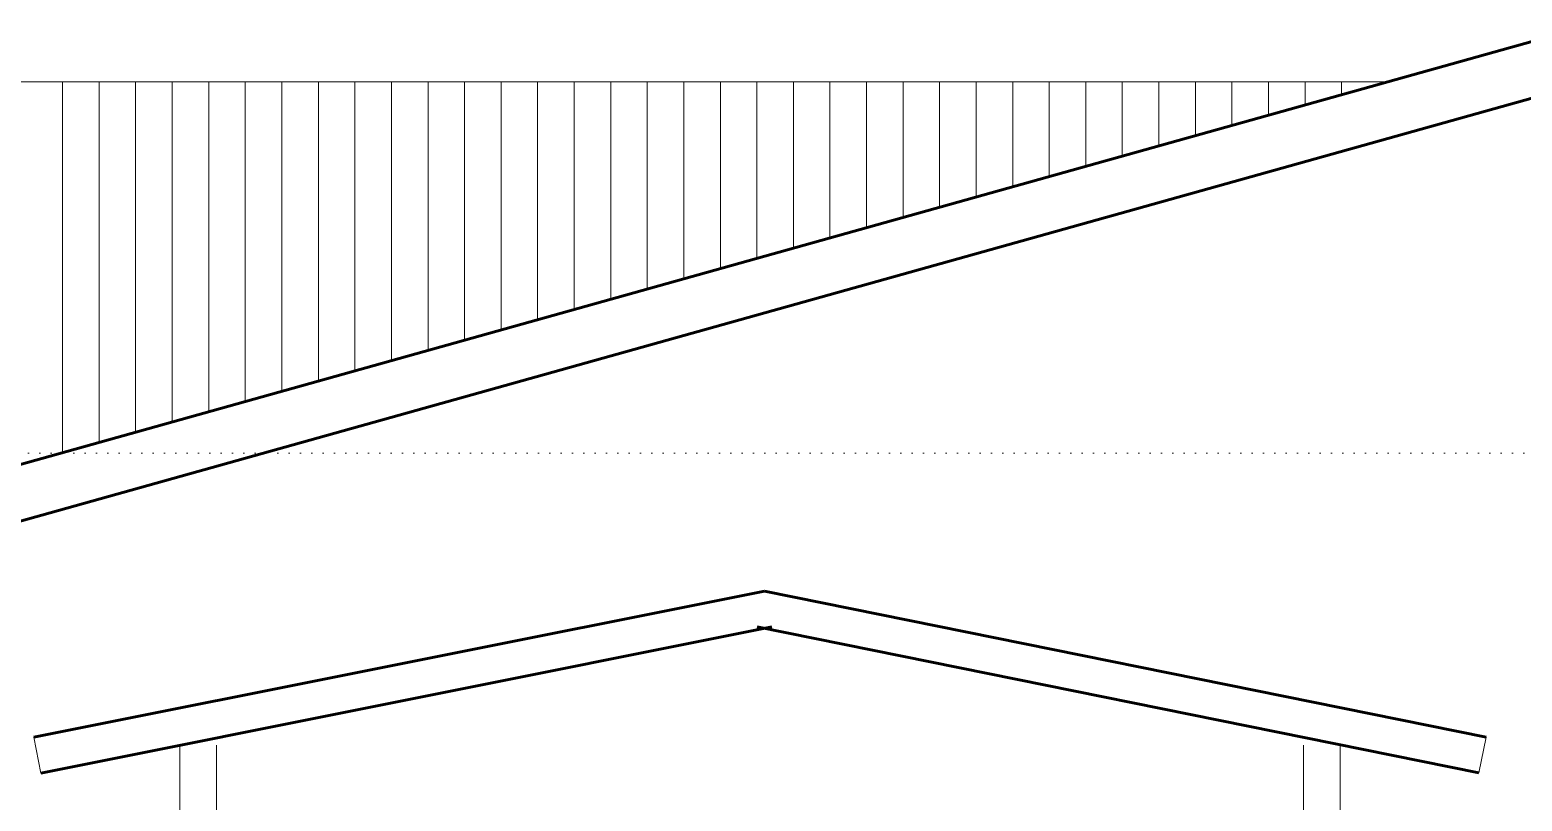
# Model space of a CAD drawing. Extents: x 775040 to 808375, y 4159409 to 4163651.
# Drawn here: x 796382.7 to 796791.1, y 4162583.3 to 4162794.5 of the extents above; entities that cross this region are included whole.
import ezdxf

# ---------------------------------------------------------------- set-up
doc = ezdxf.new("R2010")
doc.units = 0
doc.header["$MEASUREMENT"] = 0
doc.linetypes.add('ACAD_ISO07W100', pattern=[3, 0, -3])
for name, color, linetype, lineweight in [('Z_g6', 6, 'Continuous', 20), ('Z_g8', 192, 'Continuous', 30), ('Z_izdot', 42, 'ACAD_ISO07W100', 9), ('Z_tarama', 8, 'Continuous', 5)]:
    doc.layers.add(name, color=color, linetype=linetype, lineweight=lineweight)

msp = doc.modelspace()

# ---------------------------------------------------------------- linework, layer by layer
at = {"layer": 'Z_g6', "linetype": 'Continuous'}
for p, q in [((796754.28, 4162780.3), (796351.51, 4162780.3)), ((796385.72, 4162590.97), (796383.76, 4162600.78)), ((796423.76, 4162358.58), (796423.76, 4162598.58)), ((796433.76, 4162358.58), (796433.76, 4162598.58)), ((796731.26, 4162358.58), (796731.26, 4162598.58)), ((796741.26, 4162358.58), (796741.26, 4162598.58)), ((796779.27, 4162590.98), (796781.26, 4162600.78))]:
    msp.add_line(p, q, dxfattribs=at)
at = {"layer": 'Z_g6', "linetype": 'Continuous', "lineweight": 20}
for p, q in [((796583.76, 4162640.78), (796383.76, 4162600.78)), ((796383.76, 4162600.78), (796583.76, 4162640.78)), ((796383.76, 4162600.78), (796583.76, 4162640.78)), ((796583.76, 4162640.78), (796781.26, 4162600.78))]:
    msp.add_line(p, q, dxfattribs=at)
at = {"layer": 'Z_g6', "linetype": 'Continuous', "lineweight": 60}
for p, q in [((796383.76, 4162600.78), (796583.76, 4162640.78)), ((796583.76, 4162640.78), (796781.26, 4162600.78)), ((796385.72, 4162590.97), (796585.72, 4162630.97)), ((796581.77, 4162630.98), (796779.27, 4162590.98))]:
    msp.add_line(p, q, dxfattribs=at)
at = {"layer": 'Z_g8', "linetype": 'Continuous', "lineweight": 60}
for p, q in [((796805.01, 4162794.51), (796312.51, 4162656.58)), ((796805.01, 4162778.93), (796316.55, 4162642.14))]:
    msp.add_line(p, q, dxfattribs=at)
at = {"layer": 'Z_izdot'}
msp.add_line((797644.08, 4162678.58), (795699.99, 4162678.58), dxfattribs=at)
at = {"layer": 'Z_tarama', "color": 251}
for p, q in [((796391.67, 4162678.75), (796391.67, 4162780.3)), ((796401.67, 4162681.55), (796401.67, 4162780.3)), ((796411.67, 4162684.35), (796411.67, 4162780.3)), ((796421.67, 4162687.15), (796421.67, 4162780.3)), ((796431.67, 4162689.95), (796431.67, 4162780.3)), ((796441.67, 4162692.75), (796441.67, 4162780.3)), ((796451.67, 4162695.56), (796451.67, 4162780.3)), ((796461.67, 4162698.36), (796461.67, 4162780.3)), ((796471.67, 4162701.16), (796471.67, 4162780.3)), ((796481.67, 4162703.96), (796481.67, 4162780.3)), ((796491.67, 4162706.76), (796491.67, 4162780.3)), ((796501.67, 4162709.56), (796501.67, 4162780.3)), ((796511.67, 4162712.36), (796511.67, 4162780.3)), ((796521.67, 4162715.16), (796521.67, 4162780.3)), ((796531.67, 4162717.96), (796531.67, 4162780.3)), ((796541.67, 4162720.76), (796541.67, 4162780.3)), ((796551.67, 4162723.56), (796551.67, 4162780.3)), ((796561.67, 4162726.36), (796561.67, 4162780.3)), ((796571.67, 4162729.16), (796571.67, 4162780.3)), ((796581.67, 4162731.96), (796581.67, 4162780.3)), ((796591.67, 4162734.76), (796591.67, 4162780.3)), ((796601.67, 4162737.56), (796601.67, 4162780.3)), ((796611.67, 4162740.36), (796611.67, 4162780.3)), ((796621.67, 4162743.16), (796621.67, 4162780.3)), ((796631.67, 4162745.96), (796631.67, 4162780.3)), ((796641.67, 4162748.76), (796641.67, 4162780.3)), ((796651.67, 4162751.56), (796651.67, 4162780.3)), ((796661.67, 4162754.36), (796661.67, 4162780.3)), ((796661.67, 4162754.36), (796661.67, 4162780.3)), ((796671.67, 4162757.17), (796671.67, 4162780.3)), ((796681.67, 4162759.97), (796681.67, 4162780.3)), ((796691.67, 4162762.77), (796691.67, 4162780.3)), ((796701.67, 4162765.57), (796701.67, 4162780.3)), ((796701.67, 4162765.57), (796701.67, 4162780.3)), ((796711.67, 4162768.37), (796711.67, 4162780.3)), ((796721.67, 4162771.17), (796721.67, 4162780.3)), ((796731.67, 4162773.97), (796731.67, 4162780.3)), ((796741.67, 4162776.77), (796741.67, 4162780.3))]:
    msp.add_line(p, q, dxfattribs=at)

doc.saveas('drawing.dxf')
